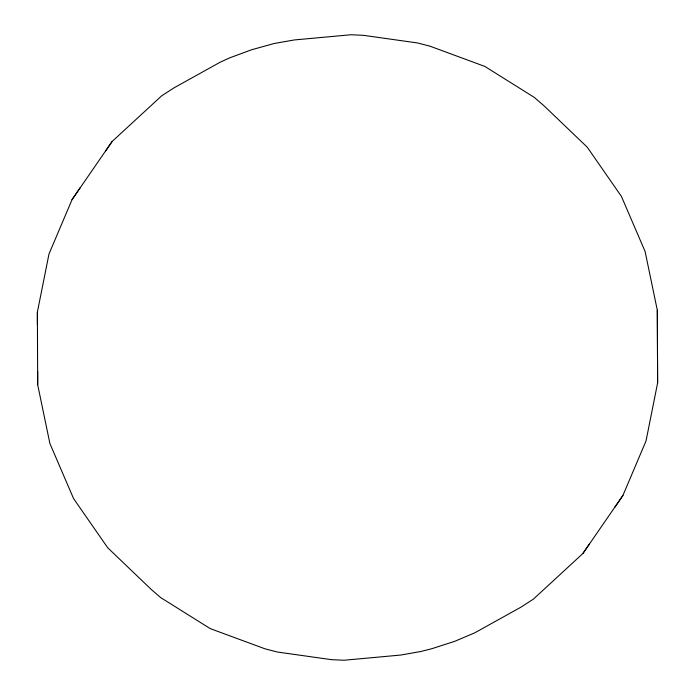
<?xml version="1.0" encoding="UTF-8"?>
<svg xmlns="http://www.w3.org/2000/svg" width="695" height="695" viewBox="0 0 695 695"><rect width="100%" height="100%" fill="white"/><g stroke="black" fill="none" stroke-linecap="round" stroke-linejoin="round"><path stroke-width="1.04" d="M37.374 324.6L37.382 312.072L48.98 254.031L72.063 199.587L80.151 187.754M72.063 199.587L112.077 141.528L161.64 95.849L174.106 87.796L220.315 62.133L229.828 57.815L251.607 49.753L274.264 43.481L294.333 39.945L351.027 34.75L363.485 35.332L417.582 42.968L430.031 46.191L484.832 66.416L534.359 97.439L543.855 105.649L587.258 147.201L621.443 196.442L645.099 251.494L657.314 310.231L657.618 382.928L646.02 440.969L622.937 495.413L582.923 553.472L533.36 599.151L520.894 607.204L474.685 632.867L454.608 641.363L431.951 648.67L420.736 651.519L400.668 655.055L343.973 660.25L331.515 659.668L277.418 652.032L264.969 648.809L210.168 628.584L160.641 597.561L151.145 589.351L107.742 547.799L73.557 498.558L49.901 443.506L37.686 384.769L37.695 371.469M657.314 310.231L657.618 382.928M105.718 150.824L112.077 141.528M582.923 553.472L589.282 544.176M614.849 507.246L622.937 495.413M37.382 312.072L37.686 384.769"/></g></svg>
